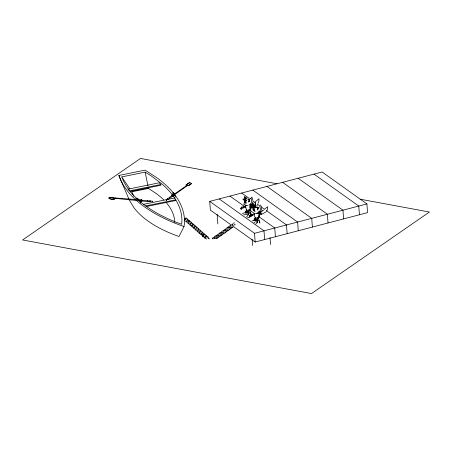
<?xml version="1.0" encoding="UTF-8"?>
<svg xmlns="http://www.w3.org/2000/svg" width="452" height="452" viewBox="0 0 452 452"><rect width="100%" height="100%" fill="white"/><g stroke="black" fill="none" stroke-linecap="round" stroke-linejoin="round"><path stroke-width="0.68" d="M255.267 206.688L255.216 205.801L254.888 207.897A24.159 21.984 16.5 0 0 254.719 205.524C255.188 202.92 255.227 207.92 255.742 205.231A24.159 21.984 16.5 0 1 255.572 202.858L255.199 204.005L255.386 206.05M255.572 202.858L255.352 205.897M250.436 215.7L249.894 215.977L249.798 216.841L249.634 215.994L251.391 214.83C248.894 215.644 251.035 214.463 252.131 215.033M247.007 211.259L246.894 210.96C247.877 211.084 243.436 212.598 247.216 211.519M255.956 219.649L255.883 219.282L255.956 219.649C255.482 217.858 253.103 220.983 255.894 219.389M255.516 205.53L255.499 205.417M255.244 204.993L255.075 204.711L254.821 205.524A24.159 21.984 16.5 0 0 254.99 207.897M166.2 199.761L166.398 200.219M168.178 199.038L167.845 199.27M169.443 198.349L172.664 196.292L172.619 195.648L172.11 195.479L169.003 197.733L169.268 198.366M246.837 217.056L246.945 216.395M245.12 205.971L243.176 207.276L243.125 206.807M257.51 222.017L257.12 221.265L257.945 220.616M259.527 221.661L259.42 221.813M149.798 201.242L149.804 201.547M152.437 201.535L152.279 201.903L152.234 201.247M258.024 208.219L257.713 209.265M254.419 213.926L254.419 216.079L255.815 218.548M259.578 216.485L259.589 214.706L258.883 213.146L256.894 213.259L257.623 213.146M253.013 208.948L253.148 210.293L253.606 210.491M244.538 196.722L245.193 196.936M253.21 204.592L253.866 204.807M184.004 226.548C185.828 216.118 182.286 205.496 176.365 196.953A267.878 105.101 -4.1 0 0 163.398 182.834L157.85 178.404L145.103 170.121L118.87 175.455L120.808 180.427L123.469 185.365L126.831 190.235A259.448 101.79 -4.1 0 0 140.888 204.163C153.787 214.129 168.669 221.203 184.004 226.548L179.032 236.503C166.997 232.305 155.313 226.757 145.194 218.932A203.609 79.885 -4.1 0 1 134.159 208.005L129.436 200.309L118.87 175.455M257.013 218.09L257.143 217.785L257.697 218.056M253.013 208.937L253.171 208.553L253.459 208.948A3.983 3.023 -58.6 0 0 253.47 209.231L253.595 210.423M241.848 207.383L241.402 207.033L242.035 207.231M246.289 211.056L246.572 209.225M254.968 218.926L255.154 217.706M241.374 208.491L241.204 208.089L241.622 207.734M140.047 200.242L140.013 200.682M141.9 200.4L141.866 200.841M147.403 200.637L147.341 201.507L150.013 201.49M149.827 201.253L149.906 200.914M150.058 201.445L150.047 200.965M152.217 201.456L152.279 201.236M248.594 214.915L248.724 213.92M247.549 213.067L248.041 212.626L247.967 211.948M256.51 220.751L256.516 219.706M254.922 211.299L254.516 209.519L253.973 209.259A3.497 2.655 -58.6 0 0 253.979 209.474L254.103 210.711M141.086 200.196L141.103 201.078L141.352 200.891M141.922 200.428L142.199 200.219M150.03 201.417L149.923 201.699M259.866 213.434C259.137 214.259 261.166 211.807 260.86 211.107L261.606 209.316L261.538 207.926M254.888 207.897L255.256 206.903M250.674 206.428L251.188 205.564M241.295 208.824L240.899 208.705L240.944 208.152L241.707 207.417L240.956 208.123L241.357 208.508M249.973 216.694C249.916 217.751 249.312 216.158 250.261 216.271M253.069 204.756L253.363 207.219M166.822 200.05L166.364 200.1M167.585 198.744L168.167 199.304L167.686 198.739M167.624 198.863L167.873 198.609L168.229 198.953M169.658 198.145L169.364 198.343M172.98 194.998L187.275 185.196L187.665 185.376L173.314 195.609M258.77 216.757L257.081 218.096M251.843 204.423L252.747 202.072M247.702 212.016L247.978 211.751M256.73 219.423L256.482 219.808M223.164 231.328L224.486 229.435L227.616 229.102M227.706 228.153L228.61 226.514L229.91 226.04M232.255 224.977L232.723 223.842M255.51 206.01L255.222 206.039M260.358 212.7L260.606 212.022M214.18 237.39L215.344 235.865L218.508 235.52M216.451 235.803C218.141 231.876 224.491 235.899 226.22 231.514M218.723 234.221L219.988 232.616L223.062 232.311M221.034 232.537L222.237 231.023L225.695 230.61M225.565 229.367L226.124 228.311L227.186 227.695L232.989 227.141M230.108 226.198L230.458 225.424M245.747 206.055L246.035 205.344M250.668 209.191L250.99 207.491L250.453 205.705M254.911 211.327L254.109 210.734M251.414 205.298L250.617 206.796M244.447 196.812L244.798 199.643M259.442 213.982L259.572 213.677M249.041 201.394L249.34 199.987M250.306 215.446L249.623 216.067L250.368 216.09M257.99 203.327L258.968 200.954L258.951 198.823L255.216 201.728M266.663 211.197L267.64 208.824L267.624 206.694L264.895 208.864M244.362 199.914L245.865 198.439M253.035 207.784L253.606 206.909M259.533 221.638L259.697 220.932L258.821 220.519M216.847 238.368L217.113 237.921M221.661 234.724L219.808 236.565L215.807 237.272M230.774 228.3L228.921 230.153L225.039 230.74M186.19 218.147C186.67 217.09 184.659 219.107 185.591 218.762M250.826 198.756L251.86 197.089L252.866 200.055M248.521 201.88C250.154 200.615 246.967 198.722 248.803 199.598M245.543 206.779L241.283 208.847M252.063 215.395C252.928 216.372 248.306 216.898 250.374 216.451M140.29 200.846L115.254 198.371L115.413 197.999L140.284 199.886M140.301 200.908L140.041 200.524M141.052 200.083L141.374 200.083M141.182 200.01L141.205 201.112M141.99 200.225L147.493 200.767M212.208 238.306L213.406 237.351L217.22 236.712M246.6 198.309L245.504 197.112M241.6 207.445L241.611 208.01M166.296 199.727L166.878 199.886M169.042 197.767L169.477 197.722M172.026 195.535L171.952 195.953M173.709 195.563L173.737 195.032L173.156 194.755M219.118 236.763L217.045 238.368L214.045 238.673M223.678 233.554L221.604 235.159L218.389 235.492M228.232 230.35L226.158 231.955L222.859 232.3M232.786 227.141L230.706 228.752L227.723 229.051M255.668 218.463L254.843 218.988M251.911 214.886L253.798 213.841M247.046 216.152L248.798 214.288M255.725 224.022L257.47 222.158M191.185 183.715L191.162 183.744A4.819 2.407 -10.6 0 1 190.942 183.97L189.495 184.992M188.394 185.382L187.004 185.591A3.023 0.864 1 0 0 186.586 185.314L186.478 185.269A3.017 0.944 -0.2 0 0 186.043 185.128L186.365 184.721M186.043 185.128L186.495 184.597M250.419 203.886C252.25 202.49 252.176 198.846 249.815 198.038M259.092 211.756C260.572 210.575 260.781 208.191 259.663 206.694M243.492 207.745L243.848 207.869L243.86 207.355M252.165 215.615L254.549 214.474M250.634 209.649C251.561 208.705 250.628 205.033 249.255 205.875M262.77 210.751L263.397 210.118M248.673 201.745L248.984 201.451M257.346 209.615L257.657 209.321M250.894 213.813L251.024 213.061L250.148 212.649M245.718 211.909L245.34 212.694M220.293 234.125L221.135 233.848M252.001 204.377L254.21 202.762M186.597 184.591L187.343 183.924M258.171 213.118L257.646 213.35M257.459 221.723L257.103 222.243L257.357 222.87M248.86 201.982L249.566 200.942L249.69 199.818M257.533 209.852L258.239 208.813L258.358 207.632M186.642 184.552L188.846 183.003M190.021 184.698L190.947 184.043A4.819 2.407 -10.6 0 0 191.168 183.817L191.23 183.665A4.876 2.537 -12 0 0 191.399 183.416L191.405 183.495A4.876 2.537 -12 0 1 191.23 183.738M259.228 217.593L257.583 218.728M187.444 183.93L189.252 182.851A2.605 1.407 -13.5 0 1 189.897 182.681L191.354 183.467M147.363 200.722L150.041 201.089M147.38 201.451L142.007 201.106M152.307 201.191L152.443 201.451M266.058 211.847L262.928 213.683L259.352 215.084L260.68 212.248L262.889 210.632M257.872 212.768L261.222 213.225L259.911 212.372M258.143 218.491L258.64 218.135M187.275 185.196L187.252 185.659L187.648 185.732M248.188 199.332C246.792 199.129 249.368 198.92 249.651 199.699M256.866 207.202C255.177 207.197 257.945 206.626 258.329 207.57M245.685 211.931L245.447 211.248L246.702 210.739M233.232 223.243L234.413 222.83M189.863 184.715L189.122 185.173M244.249 203.372C242.504 204.897 246.877 205.428 248.018 205.513M259.194 222.904L259.804 222.248L259.454 221.57M245.204 205.931L246.035 205.496M247.074 211.496L247.114 211.751C247.47 211.107 245.696 212.429 246.679 211.818C245.007 212.559 248.278 211.909 247.284 211.768M112.791 197.863L111.441 197.462A4.819 2.187 4.8 0 0 111.022 197.371L110.876 197.338A4.876 2.266 6.8 0 0 110.441 197.253L108.966 198.027A2.605 1.237 8.8 0 0 109.192 198.355M189.218 185.049L188.676 185.36M108.966 198.027L110.39 197.275M249.182 217.254L249.6 217.05M242.464 213.559L245.413 212.417M243.656 200.095L245.673 199.586L246.3 200.179M229.695 227.492L230.023 227.441M188.947 185.167L188.343 185.478M214.31 238.628L214.638 238.492M256.64 222.085L256.973 221.949M244.775 197.281L245.899 197.852M256.222 220.938L255.075 221.147M252.233 220.938L254.086 220.288M253.256 206.135L250.674 207.214M249.267 212.745L248.47 213.333L248.628 214.016M250.267 215.124L251.08 214.514L250.871 213.745M189.049 182.998L189.258 182.93A2.605 1.407 -13.5 0 1 189.902 182.761L189.897 182.681M241.91 207.236L243.176 206.846L243.458 207.169M248.781 217.423L247.606 217.661M188.105 185.478L186.998 185.512A3.023 0.864 1 0 0 186.586 185.241L186.473 185.19A3.017 0.944 -0.2 0 0 186.043 185.049M258.137 213.643L258.578 213.643M234.605 224.989L235.034 224.87M231.034 224.842L210.355 210.107L209.728 201.383L322.106 172.003L366.917 203.925L367.538 212.643L255.165 242.029L233.334 226.475M209.728 201.383L254.538 233.305L366.917 203.925M246.798 212.174L246.442 212.265L246.798 212.18M258.578 211.406L260.934 212.463L258.634 212.237M247.3 213.158L245.871 213.197M255.069 218.649L254.058 219.231L254.374 220.051M247.069 198.123L245.798 198.501L244.685 197.332M121.791 176.885L145.143 172.139L151.205 175.896L161.901 183.947A257.973 101.214 -4.1 0 1 173.93 197.015C179.45 204.886 182.964 214.587 181.642 224.288C167.652 219.243 154.115 212.609 142.357 203.428A249.86 98.027 -4.1 0 1 129.357 190.529L126.204 186.032L123.678 181.472L121.791 176.885L129.882 188.936M127.843 189.185L159.223 182.806L160.872 184.495L160.923 185.235L130.227 191.473M160.872 184.495L129.492 190.874L128.667 190.032M163.72 199.886A184.235 72.28 -4.1 0 0 160.454 196.852L156.81 193.919L148.482 188.416L131.809 191.806L133.758 196.168M143.318 204.372L174.698 197.987M145.646 205.926L175.664 199.818M146.38 206.524L175.715 200.558M232.175 225.904L229.78 226.045M249.193 211.174L248.849 211.14M249.108 204.553L250.402 204.536M231.69 224.503L232.91 224.407M232.328 225.83L233.757 225.814M114.588 198.869A3.017 1.051 -10 0 0 114.243 199.1L112.186 199.196M114.735 198.869A3.023 1.006 -11.8 0 1 115.554 198.518L115.548 198.439A3.023 1.006 -11.8 0 0 114.729 198.79L114.605 198.942A3.017 1.051 -10 0 0 114.249 199.174L111.847 199.174M254.001 222.559L254.956 222.452M256.747 205.733L257.499 205.66M213.581 238.786L212.389 238.837M256.928 213.367L255.239 213.22M244.617 199.987L245.572 199.925L246.08 200.355M254.346 207.457L252.329 207.96L254.25 207.796M234.503 224.248L235.176 224.226M149.985 200.88L152.431 201.293M241.153 209.225L241.142 208.604L241.713 208.18C241.176 209.406 240.735 208.83 241.571 208.084M255.239 204.722L255.16 204.818M255.742 205.231L255.64 205.236A24.159 21.984 16.5 0 0 255.47 202.863M255.239 205.474L255.261 205.846M257.538 218.83L257.329 219.661L255.267 220.406L255.985 219.87M243.69 214.745C245.08 214.706 249.916 214.898 248.142 212.496M253.493 205.163L253.922 205.327L253.318 205.191L253.634 205.355M115.509 198.247L113.48 197.925M254.855 218.988L254.725 219.327L255.6 218.904M115.825 198.191L115.413 197.999M250.097 204.852L252.544 205.355L251.233 204.502M112.09 199.27L110.554 198.953M115.379 198.242L112.989 197.835M111.559 199.219L110.051 198.807M191.563 225.729L189.36 224.7L187.992 221.271M193.722 227.633L191.518 226.588L190.354 223.491M195.88 229.537L193.671 228.475L192.343 225.096M200.196 233.339L198.586 232.842L197.631 231.452M202.434 235.255C197.643 234.633 200.276 227.141 195.258 226.446M204.592 237.164L202.892 236.616M189.009 223.763L187.207 222.813L186.314 220.401M276.986 183.761L140.499 158.437L22.6 239.961L311.501 293.563L429.4 212.039L360.12 199.185M113.141 197.936L112.006 197.609M250.25 205.293L253.024 206.163L250.408 204.457M258.928 213.163L261.697 214.028L259.081 212.327M186.755 221.847L185.286 221.203M197.626 231.379L195.829 230.356L194.518 227.006M251.029 204.332L252.261 204.592L251.035 203.897M110.887 197.411L111.028 197.445A4.819 2.187 4.8 0 1 111.446 197.541L111.712 197.53M257.352 207.434L256.51 207.332L257.493 207.909L257.222 209.948M188.738 220.729C191.298 221.09 192.049 223.751 192.705 225.83M193.083 224.542C195.518 224.723 196.569 227.802 196.886 229.339M203.948 234.068L206.214 235.294L207.474 237.967M206.123 235.972L207.993 236.837L209.383 238.995M169.308 197.592L169.709 198.061M243.854 204.055L243.927 204.067M187.049 218.954L189.162 220.48L190.524 223.898M191.405 222.774L193.507 224.277L194.823 227.638M197.919 228.48L200.033 230.006L201.383 233.424M200.089 230.39L202.202 231.904L203.569 235.351M202.259 232.294L204.372 233.803L205.688 237.159M110.056 198.88L109.706 198.66M241.701 208.581L241.136 208.626L241.142 209.225M245.685 213.112L245.379 212.83M254.487 220.096L254.086 220.067L254.131 220.813M257.521 219.011L257.979 218.683L257.499 217.87M109.881 198.812L109.181 198.275A2.605 1.237 8.8 0 1 108.96 197.948M205.479 238.758L204.541 238.006L202.745 234.119M245.843 200.343L246.639 200.773M109.616 198.677L109.237 198.326M313.982 174.127L358.792 206.05L359.413 214.768M298.162 178.263L342.966 210.186L343.593 218.904M282.59 182.331L327.401 214.254L328.028 222.977M266.934 186.427L311.744 218.35L312.366 227.068M252.826 190.117L297.636 222.039L298.258 230.757M241.696 193.027L249.165 198.349M252.611 200.801L254.905 202.439M257.205 204.078L260.081 206.123M261.228 206.943L264.674 209.395M266.397 210.626L286.506 224.949L287.127 233.667M229.961 196.095L246.046 207.553M249.493 210.01L254.668 213.694M259.262 216.966L274.771 228.017L275.398 236.735M219.186 198.914L263.996 230.831L264.623 239.554M249.171 210.395L248.611 209.903L248.351 210.412M201.219 233.017L202.728 236.481M245.803 199.722L245.334 199.123L242.82 199.157L245.21 199.513L245.696 200.117M202.615 236.396L203.004 236.701M147.465 200.716L147.527 200.801M255.679 218.485C253.719 217.649 256.99 218.124 257.363 218.209M247.312 211.999L246.589 212.536L248.651 211.79L248.911 210.858M249.962 216.762C249.702 217.582 249.182 215.655 250.25 215.954M185.817 218.333L186.134 218.632M167.748 199.287L167.551 198.925M166.777 199.699L166.279 199.609L166.313 200.033M248.69 210.338C247.894 210.214 245.374 209.739 246.877 210.807C244.854 211.129 246.758 211.903 246.928 211.033M257.759 207.361L257.9 207.66M249.086 199.49L249.221 199.79M256.126 219.892C256.069 219.723 253.261 220.39 255.804 219.655L255.702 219.288M259.329 221.983L259.979 222.983M253.883 207.191L254.73 208.163M245.21 199.321L246.057 200.292M199.112 231.39L198.857 230.797M254.595 207.7L254.024 206.999L251.493 207.027L253.883 207.383L254.369 207.988M188.252 221.864L187.783 220.367M247.012 211.372L247.487 211.999M250.911 214.384L251.425 215.531M205.383 236.532L206.327 239.097M186.975 218.548L187.795 220.406M256.815 220.367L257.307 221.655M246.594 210.14L245.639 207.293M141.256 200.004L141.419 200.315M208.366 238.402L208.558 238.803M251.945 215.412L252.363 215.807L252.566 215.423M260.533 204.954L261.312 206.846M258.606 213.689L259.668 216.446M258.25 215.254L258.776 216.61M249.323 206.756L250.109 208.83L248.385 210.434M255.679 219.13L255.566 218.824L255.668 219.197M197.044 229.554L197.66 231.554M245.453 202.942C246.538 204.784 246.487 201.202 245.295 201.389A3.497 2.655 -58.6 0 0 245.3 201.603L245.43 202.863M255.73 218.819L255.747 218.892M247.052 210.948L247.074 211.027M252.521 215.152L252.182 214.627L251.798 214.943M257.516 219.695L257.793 220.988M248.696 211.18L249.255 213.768M247.204 211.412L247.284 211.779L247.216 211.457M145.143 172.139L147.928 185.704M148.205 187.06L148.482 188.416M258.533 217.508L259.002 220.779M249.86 209.638L250.419 213.564M174.766 222.457C174.692 216.576 172.359 210.965 169.042 206.185A184.235 72.28 -4.1 0 0 166.585 202.999M270.019 237.65L270.511 244.549M254.538 233.305L255.165 242.029M252.137 239.181L252.583 245.391M217.146 214.22L217.841 223.876M172.681 193.693A5.746 1.283 80.3 0 1 175.314 197.242M135.764 198.614A10.724 3.571 77.2 0 1 140.815 203.033M184.862 219.904A0.712 0.379 -17.5 0 0 185.845 219.305A0.712 0.379 -17.5 0 0 184.772 219.243A0.712 0.379 -17.5 0 0 184.862 219.904A0.712 0.339 -81.3 0 1 184.535 219.904M184.388 219.531A0.712 0.339 -81.3 0 1 184.811 218.548A0.712 0.339 -81.3 0 1 185.026 219.502M141.408 200.874A0.91 0.311 -85.1 0 1 140.883 201.208A0.91 0.311 -85.1 0 1 141.052 199.739A0.91 0.311 -85.1 0 1 141.459 200.411M141.482 200.88A0.91 0.311 -85.1 0 1 140.956 201.213A0.91 0.311 -85.1 0 1 141.131 199.744A0.91 0.311 -85.1 0 1 141.538 200.417M171.884 195.965A0.576 0.441 55.3 0 1 172.263 195.377A0.576 0.441 55.3 0 1 172.833 196.049A0.576 0.441 55.3 0 1 172.257 196.4M172.336 195.49A0.576 0.441 55.3 0 1 172.918 195.094A0.576 0.441 55.3 0 1 173.398 194.671A0.576 0.441 55.3 0 1 173.879 195.371A0.576 0.441 55.3 0 1 173.302 195.676M172.381 195.462A0.576 0.441 55.3 0 1 172.918 195.044A0.576 0.441 55.3 0 1 173.269 195.925A0.576 0.441 55.3 0 1 172.506 195.891M172.099 195.411A0.91 0.695 55.3 0 1 173.009 194.784A0.91 0.695 55.3 0 1 173.562 196.089A0.91 0.695 55.3 0 1 172.37 196.038M172.059 195.439A0.91 0.695 55.3 0 1 172.901 194.789A0.91 0.695 55.3 0 1 173.568 195.998A0.91 0.695 55.3 0 1 172.494 196.23M172.918 195.044A0.576 0.441 55.3 0 1 173.342 195.818A0.576 0.441 55.3 0 1 172.658 195.965M244.786 201.078L244.786 201.095A3.983 3.023 -58.6 0 0 244.792 201.36C245.363 205.57 243.391 199.552 244.786 201.078M260.086 213.169L259.86 213.7L260.086 213.169M251.453 205.208L251.182 205.835L251.453 205.208M244.673 197.298L245.25 197.456L244.645 197.321M255.357 219.683L254.888 219.813L255.357 219.683M255.476 220.045L255.114 220.135L255.47 220.051M247.125 211.785L247.029 211.417L247.125 211.785"/></g></svg>
